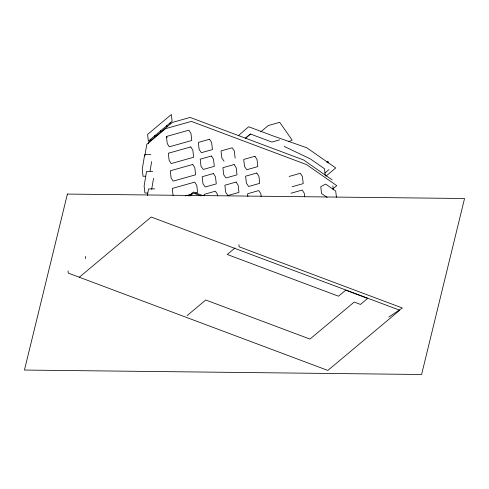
<?xml version="1.0" encoding="UTF-8"?>
<svg xmlns="http://www.w3.org/2000/svg" width="489" height="489" viewBox="0 0 489 489"><rect width="100%" height="100%" fill="white"/><g stroke="black" fill="none" stroke-linecap="round" stroke-linejoin="round"><path stroke-width="0.73" d="M144.823 155.973L146.767 144.383L165.533 128.668L191.352 121.4L306.505 164.579L336.762 185.655L332.728 189.029M148.246 143.809L148.491 142.36L150.117 140.997L149.976 139.762L148.35 141.125L147.599 134.396L171.346 114.505L172.104 121.229L170.245 122.788L170.38 124.023L172.238 122.464L190.123 117.433L303.608 159.982L332.184 179.891M150.062 171.083L151.645 161.614M147.427 195.508L148.528 188.962L154.701 188.858M151.694 189.298L153.522 178.375M238.363 135.679L248.656 126.761L273.467 136.064L306.799 147.782L335.747 167.941L325.906 176.187M245.252 138.509L250.435 134.017L271.884 142.054L279.61 139.885M79.316 277.239L151.193 217.024L399.739 310.209L327.856 370.424L68.283 273.1L68.038 270.906M245.337 138.283L250.435 134.017M260.778 131.828L268.284 125.545L279.714 122.329L292.129 140.098L288.699 141.633M188.711 195.967L193.369 192.067L203.228 195.759M189.946 195.991L193.442 193.069L201.065 195.93M326.829 162.287L328.003 161.309L328.168 162.819M234.958 248.002L227.232 254.476L338.535 296.206L345.741 290.166L367.667 298.388L360.46 304.427L354.177 302.068L309.989 339.085L205.741 300.001L187.098 315.619M324.837 173.057L328.932 169.628M388.853 317.013L402.38 307.997L239.158 246.804L238.925 244.683M166.449 136.492L188.895 130.172L190.967 133.448L191.761 140.502L169.31 146.816L167.244 143.546L166.449 136.492L167.14 137.58M185.276 195.906L191.792 194.072M195.411 193.051L197.587 192.44L196.792 185.386L194.726 182.116L172.275 188.43L173.069 195.49M289.121 176.456L300.356 173.295L302.428 176.566L303.217 183.619L292.165 186.731M291.004 193.216L302.239 190.056L304.305 193.326L304.702 196.853M150.85 154.561L144.677 154.658L142.244 169.218L143.032 176.272L145.777 176.229M152.733 171.321L146.559 171.419L144.121 185.979L144.915 193.033L147.654 192.99M284.188 146.431L310.301 158.858L324.519 168.76L325.258 175.374M327.172 197.446L321.53 193.516L320.76 186.664L325.705 184.102L335.723 191.083L336.42 197.25M224.072 161.205L221.823 157.984L221.034 150.924L232.263 147.764L234.335 151.034L235.13 158.094M332.862 185.936L333.284 189.726M261.199 196.67L260.882 193.846L258.809 190.576L247.575 193.736L247.892 196.56M217.623 195.875L217.464 194.469L215.392 191.193L204.157 194.353L204.316 195.765M85.343 256.419L85.587 258.608M67.403 194.072L24.45 370.057L421.597 374.495L464.55 198.51L67.403 194.072M154.817 135.71L150.38 139.426L150.514 140.661L154.958 136.944L154.817 135.71M160.612 130.85L155.111 135.459L155.251 136.7L160.753 132.091L160.612 130.85M166.676 125.777L160.997 130.532L161.138 131.767L166.816 127.012L166.676 125.777M169.958 123.026L166.908 125.581L167.042 126.816L170.093 124.261L169.958 123.026M209.567 139.255L198.332 142.415L199.127 149.469L201.376 152.69L212.428 149.585L211.639 142.525L209.567 139.255M190.777 146.932L168.332 153.246L169.121 160.306L171.193 163.577L193.638 157.262L192.849 150.202L190.777 146.932M211.45 156.015L200.215 159.176L201.003 166.229L203.253 169.451L214.31 166.339L213.516 159.286L211.45 156.015M192.745 164.475L170.294 170.789L171.089 177.843L173.161 181.119L195.606 174.799L194.818 167.745L192.745 164.475M254.965 156.272L243.73 159.432L244.518 166.492L246.768 169.714L257.825 166.602L257.031 159.548L254.965 156.272M234.145 164.524L222.911 167.684L223.705 174.738L225.955 177.959L237.006 174.854L236.218 167.794L234.145 164.524M213.412 173.552L202.183 176.712L202.972 183.772L205.221 186.994L216.279 183.882L215.484 176.822L213.412 173.552M256.841 173.033L245.606 176.193L246.401 183.253L248.65 186.474L259.702 183.363L258.913 176.303L256.841 173.033M236.114 182.067L224.879 185.227L225.667 192.281L227.923 195.502L238.974 192.391L238.18 185.337L236.114 182.067"/></g></svg>
